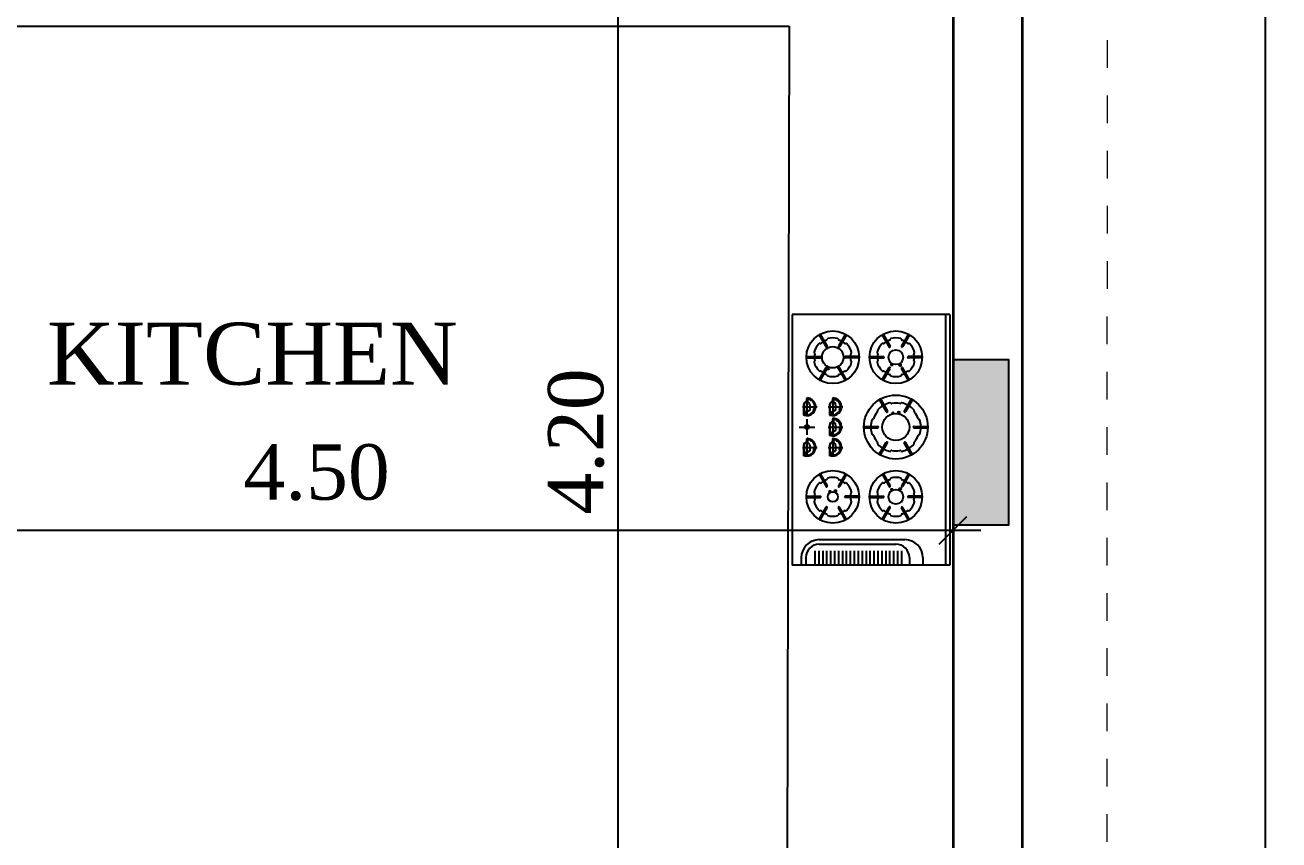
# Model space of a CAD drawing. Header units: metres. Extents: x 503482 to 1007323, y 2781056 to 5562345.
# Drawn here: x 503517.355 to 503521.89, y 2781142.833 to 2781145.781 of the extents above; entities that cross this region are included whole.
import ezdxf

# ---------------------------------------------------------------- set-up
doc = ezdxf.new("R2010")
doc.units = ezdxf.units.M
doc.header["$LTSCALE"] = 10
doc.header["$MEASUREMENT"] = 0
doc.header["$PDMODE"] = 3
doc.linetypes.add('HIDDEN', pattern=[0.375, 0.25, -0.125])
doc.layers.get('0').update_dxf_attribs({"linetype": 'CONTINUOUS'})
doc.layers.get('DEFPOINTS').update_dxf_attribs({"linetype": 'CONTINUOUS'})
for name, color, linetype, lineweight in [('01 wall', 4, 'CONTINUOUS', 35), ('01_WALLS', 7, 'CONTINUOUS', 25), ('S-TIE BEAM', 3, 'CONTINUOUS', 25), ('TEXT', 254, 'CONTINUOUS', 13)]:
    doc.layers.add(name, color=color, linetype=linetype, lineweight=lineweight)
doc.layers.add('FUR', color=31, linetype='CONTINUOUS')
doc.layers.add('S-COL HATCH', color=161, linetype='CONTINUOUS')
doc.styles.add('AREAL', font='times.ttf')
doc.dimstyles.new('bdc-1-100-A', dxfattribs={"dimtxt": 0.2, "dimasz": 0.1, "dimexe": 0, "dimexo": 0, "dimgap": 0.05, "dimtad": 1, "dimzin": 7, "dimdsep": 46, "dimtxsty": 'AREAL', "dimblk": 'OBLIQUE', "dimcen": 0.001, "dimdle": 0.1, "dimse1": 1, "dimse2": 1, "dimclrd": 15, "dimclre": 8, "dimclrt": 3, "dimadec": 0, "dimazin": 0, "dimtfac": 1, "dimtix": 1, "dimtmove": 2, "dimatfit": 3, "dimldrblk": 'OBLIQUE', "dimfxl": 0.1, "dimtolj": 1, "dimtzin": 0, "dimlwe": 5, "dimarcsym": 0})

# ---------------------------------------------------------------- blocks, each defined once
blk = doc.blocks.new('A$Ca7303c29')
at = {"layer": '01_WALLS', "ltscale": 0.04}
h = blk.add_hatch(color=161, dxfattribs=at)
h.dxf.hatch_style = 1
h.paths.add_polyline_path([(13.9, -1.7051), (14.1, -1.7051), (14.1, -2.3051), (13.9, -2.3051)])
at = {"layer": 'S-COL HATCH', "color": 6, "ltscale": 0.04}
blk.add_lwpolyline([(13.9, -1.7051), (14.1, -1.7051), (14.1, -2.3051), (13.9, -2.3051)], close=True, dxfattribs=at)
blk = doc.blocks.new('_Oblique')
at = {"color": 0, "linetype": 'ByBlock', "lineweight": -2}
blk.add_line((-0.5, -0.5), (0.5, 0.5), dxfattribs=at)
blk = doc.blocks.new('*D699')
at = {"layer": '01_WALLS', "color": 15, "linetype": 'Continuous', "lineweight": -2, "ltscale": 0.04, "transparency": 16777216}
blk.add_line((503516.1112, 2781143.9538), (503520.8112, 2781143.9538), dxfattribs=at)
at = {"layer": 'DEFPOINTS', "color": 0, "ltscale": 0.04, "transparency": 16777216}
for p in [(503520.7112, 2781143.9538), (503516.2112, 2781141.9296), (503520.7112, 2781141.8146)]:
    blk.add_point(p, dxfattribs=at)
at = {"layer": '01_WALLS', "color": 15, "lineweight": -2, "ltscale": 0.04, "transparency": 16777216, "xscale": 0.1, "yscale": 0.1, "zscale": 0.1, "rotation": 180}
blk.add_blockref('_Oblique', (503516.2112, 2781143.9538), dxfattribs=at)
at = {"layer": '01_WALLS', "color": 15, "lineweight": -2, "ltscale": 0.04, "transparency": 16777216, "xscale": 0.1, "yscale": 0.1, "zscale": 0.1}
blk.add_blockref('_Oblique', (503520.7112, 2781143.9538), dxfattribs=at)
at = {"layer": '01_WALLS', "color": 3, "lineweight": 5, "ltscale": 0.04, "transparency": 16777216, "insert": (503518.4097, 2781144.1622), "char_height": 0.2, "attachment_point": 5, "style": 'AREAL'}
blk.add_mtext('\\A1;4.50', dxfattribs=at)
blk = doc.blocks.new('*D706')
at = {"layer": '01_WALLS', "color": 15, "linetype": 'Continuous', "lineweight": -2, "ltscale": 0.04, "transparency": 16777216}
blk.add_line((503506.5612, 2781147.1967), (503521.0612, 2781147.1967), dxfattribs=at)
at = {"layer": 'DEFPOINTS', "color": 0, "ltscale": 0.04, "transparency": 16777216}
for p in [(503520.9612, 2781147.1967), (503520.9612, 2781143.9015), (503506.6612, 2781143.0265)]:
    blk.add_point(p, dxfattribs=at)
at = {"layer": '01_WALLS', "color": 15, "lineweight": -2, "ltscale": 0.04, "transparency": 16777216, "xscale": 0.1, "yscale": 0.1, "zscale": 0.1, "rotation": 180}
blk.add_blockref('_Oblique', (503506.6612, 2781147.1967), dxfattribs=at)
at = {"layer": '01_WALLS', "color": 15, "lineweight": -2, "ltscale": 0.04, "transparency": 16777216, "xscale": 0.1, "yscale": 0.1, "zscale": 0.1}
blk.add_blockref('_Oblique', (503520.9612, 2781147.1967), dxfattribs=at)
at = {"layer": '01_WALLS', "color": 3, "lineweight": 5, "ltscale": 0.04, "transparency": 16777216, "insert": (503513.8112, 2781147.3488), "char_height": 0.2, "attachment_point": 5, "style": 'AREAL'}
blk.add_mtext('\\A1;14.30', dxfattribs=at)
blk = doc.blocks.new('*D707')
at = {"layer": '01_WALLS', "color": 15, "linetype": 'Continuous', "lineweight": -2, "ltscale": 0.04, "transparency": 16777216}
blk.add_line((503521.8396, 2781146.7265), (503521.8396, 2781126.1265), dxfattribs=at)
at = {"layer": 'DEFPOINTS', "color": 0, "ltscale": 0.04, "transparency": 16777216}
for p in [(503520.9612, 2781146.6265), (503520.9612, 2781126.2265), (503521.8396, 2781126.2265)]:
    blk.add_point(p, dxfattribs=at)
at = {"layer": '01_WALLS', "color": 15, "lineweight": -2, "ltscale": 0.04, "transparency": 16777216, "xscale": 0.1, "yscale": 0.1, "zscale": 0.1}
for p, rotation in [((503521.8396, 2781146.6265), 90), ((503521.8396, 2781126.2265), 270)]:
    blk.add_blockref('_Oblique', p, dxfattribs=dict(at, rotation=rotation))
at = {"layer": '01_WALLS', "color": 3, "lineweight": 5, "ltscale": 0.04, "transparency": 16777216, "insert": (503521.6876, 2781136.4265), "char_height": 0.2, "attachment_point": 5, "rotation": 90, "style": 'AREAL'}
blk.add_mtext('\\A1;20.40', dxfattribs=at)
blk = doc.blocks.new('*D723')
at = {"layer": '01_WALLS', "color": 15, "linetype": 'Continuous', "lineweight": -2, "ltscale": 0.04, "transparency": 16777216}
blk.add_line((503519.5006, 2781142.0731), (503519.5006, 2781146.4765), dxfattribs=at)
at = {"layer": 'DEFPOINTS', "color": 0, "ltscale": 0.04, "transparency": 16777216}
for p in [(503518.7686, 2781146.3765), (503519.5006, 2781146.3765), (503519.1112, 2781142.1731)]:
    blk.add_point(p, dxfattribs=at)
at = {"layer": '01_WALLS', "color": 15, "lineweight": -2, "ltscale": 0.04, "transparency": 16777216, "xscale": 0.1, "yscale": 0.1, "zscale": 0.1}
for p, rotation in [((503519.5006, 2781146.3765), 90), ((503519.5006, 2781142.1731), 270)]:
    blk.add_blockref('_Oblique', p, dxfattribs=dict(at, rotation=rotation))
at = {"layer": '01_WALLS', "color": 3, "lineweight": 5, "ltscale": 0.04, "transparency": 16777216, "insert": (503519.3486, 2781144.2748), "char_height": 0.2, "attachment_point": 5, "rotation": 90, "style": 'AREAL'}
blk.add_mtext('\\A1;4.20', dxfattribs=at)
blk = doc.blocks.new('*X20')
at = {"color": 0}
for p, q in [((47.8, -33.6), (49.3, -32.1)), ((49.6, -34.9), (47.9, -33.2)), ((49.5, -35.3), (47.9, -33.7)), ((48, -34), (49.5, -32.5)), ((48.1, -34.5), (49.8, -32.8)), ((49.8, -34.5), (48.1, -32.9)), ((48.2, -32.6), (49.1, -31.8)), ((48.9, -35.3), (48.2, -34.6)), ((49.9, -34.1), (48.3, -32.5)), ((48.3, -34.9), (50, -33.2)), ((48.4, -35.3), (50, -33.7)), ((50, -33.6), (48.5, -32.1)), ((49.7, -32.7), (48.7, -31.8)), ((48.9, -35.3), (49.7, -34.6))]:
    blk.add_line(p, q, dxfattribs=at)
blk = doc.blocks.new('*X21')
at = {"color": 0}
for p, q in [((57.2, -35.1), (55.5, -33.4)), ((55.6, -33.2), (56.9, -31.9)), ((55.6, -33.8), (57.1, -32.3)), ((55.7, -34.2), (57.3, -32.6)), ((57.4, -34.7), (55.7, -33.1)), ((56.8, -35.3), (55.7, -34.2)), ((57.5, -34.3), (55.9, -32.7)), ((55.9, -34.6), (57.5, -33)), ((56, -35.1), (57.7, -33.4)), ((56.3, -35.3), (56, -35.1)), ((57.6, -33.9), (56.1, -32.3)), ((57.8, -33.5), (56.3, -32)), ((56.3, -35.3), (57.6, -34.1)), ((56.4, -31.9), (56.7, -31.6)), ((57, -32.1), (56.5, -31.6)), ((56.9, -35.3), (57.3, -34.9))]:
    blk.add_line(p, q, dxfattribs=at)
blk = doc.blocks.new('*X22')
at = {"color": 0}
for p, q in [((30.5, -8), (32, -6.5)), ((32.1, -9.5), (30.5, -7.9)), ((30.6, -8.5), (32.5, -6.6)), ((32.6, -9.4), (30.6, -7.4)), ((31.5, -9.4), (30.6, -8.5)), ((30.8, -8.8), (32.8, -6.8)), ((30.8, -7.1), (31.1, -6.8)), ((32.9, -9.2), (30.8, -7.1)), ((31, -9.1), (33.1, -7)), ((33.2, -8.9), (31.1, -6.8)), ((31.4, -9.4), (33.4, -7.4)), ((33.4, -8.5), (31.5, -6.6)), ((31.8, -9.5), (33.5, -7.8)), ((33.5, -8), (32, -6.5)), ((32.4, -9.4), (33.4, -8.4)), ((33.3, -7.3), (32.7, -6.7))]:
    blk.add_line(p, q, dxfattribs=at)
blk = doc.blocks.new('STOVE')
at = {"layer": 'FUR'}
for p, q in [((503536.2468, 2781279.9785), (503536.2468, 2781279.0719)), ((503536.8168, 2781279.9785), (503536.2468, 2781279.9785)), ((503536.8006, 2781279.9785), (503536.8006, 2781279.0719)), ((503536.8168, 2781279.9785), (503536.8168, 2781279.0719)), ((503536.3449, 2781279.9029), (503536.3689, 2781279.8613)), ((503536.3491, 2781279.9054), (503536.3731, 2781279.8638)), ((503536.4377, 2781279.9054), (503536.4137, 2781279.8638)), ((503536.4419, 2781279.9029), (503536.4179, 2781279.8613)), ((503536.5729, 2781279.9029), (503536.5969, 2781279.8613)), ((503536.5771, 2781279.9054), (503536.6011, 2781279.8638)), ((503536.6657, 2781279.9054), (503536.6417, 2781279.8638)), ((503536.6699, 2781279.9029), (503536.6459, 2781279.8613)), ((503536.3006, 2781279.8262), (503536.3486, 2781279.8262)), ((503536.3006, 2781279.8213), (503536.3486, 2781279.8213)), ((503536.4862, 2781279.8262), (503536.4382, 2781279.8262)), ((503536.4862, 2781279.8213), (503536.4382, 2781279.8213)), ((503536.5286, 2781279.8262), (503536.5766, 2781279.8262)), ((503536.5286, 2781279.8213), (503536.5766, 2781279.8213)), ((503536.7142, 2781279.8262), (503536.6662, 2781279.8262)), ((503536.7142, 2781279.8213), (503536.6662, 2781279.8213)), ((503536.3449, 2781279.7446), (503536.3689, 2781279.7862)), ((503536.3491, 2781279.7421), (503536.3731, 2781279.7837)), ((503536.3709, 2781279.7824), (503536.3806, 2781279.7824)), ((503536.3757, 2781279.7872), (503536.3757, 2781279.7775)), ((503536.4091, 2781279.7862), (503536.4189, 2781279.7862)), ((503536.4377, 2781279.7421), (503536.4137, 2781279.7837)), ((503536.414, 2781279.7911), (503536.414, 2781279.7813)), ((503536.4419, 2781279.7446), (503536.4179, 2781279.7862)), ((503536.5729, 2781279.7446), (503536.5969, 2781279.7862)), ((503536.5771, 2781279.7421), (503536.6011, 2781279.7837)), ((503536.6016, 2781279.7968), (503536.6114, 2781279.7968)), ((503536.6065, 2781279.792), (503536.6065, 2781279.8017)), ((503536.6322, 2781279.7952), (503536.642, 2781279.7952)), ((503536.6371, 2781279.7903), (503536.6371, 2781279.8001)), ((503536.6657, 2781279.7421), (503536.6417, 2781279.7837)), ((503536.6699, 2781279.7446), (503536.6459, 2781279.7862)), ((503536.2998, 2781279.6641), (503536.2998, 2781279.6749)), ((503536.3934, 2781279.6641), (503536.3934, 2781279.6749)), ((503536.2835, 2781279.6446), (503536.3364, 2781279.6446)), ((503536.2876, 2781279.6514), (503536.2876, 2781279.6157)), ((503536.2896, 2781279.6515), (503536.2896, 2781279.6202)), ((503536.31, 2781279.6324), (503536.2896, 2781279.6202)), ((503536.2933, 2781279.6286), (503536.2896, 2781279.6309)), ((503536.2933, 2781279.6286), (503536.2933, 2781279.6224)), ((503536.2998, 2781279.6633), (503536.2998, 2781279.612)), ((503536.3035, 2781279.662), (503536.3035, 2781279.6719)), ((503536.31, 2781279.6515), (503536.31, 2781279.6324)), ((503536.3139, 2781279.6696), (503536.3123, 2781279.6691)), ((503536.3123, 2781279.6691), (503536.3123, 2781279.6683)), ((503536.3123, 2781279.6683), (503536.3139, 2781279.6678)), ((503536.3155, 2781279.6687), (503536.3139, 2781279.6696)), ((503536.3139, 2781279.6678), (503536.317, 2781279.6696)), ((503536.3258, 2781279.6383), (503536.3234, 2781279.6375)), ((503536.3234, 2781279.6375), (503536.3234, 2781279.6354)), ((503536.3234, 2781279.6354), (503536.3258, 2781279.6346)), ((503536.3257, 2781279.6374), (503536.3242, 2781279.6369)), ((503536.3242, 2781279.6369), (503536.3242, 2781279.636)), ((503536.3242, 2781279.636), (503536.3257, 2781279.6355)), ((503536.3257, 2781279.6355), (503536.3289, 2781279.6374)), ((503536.3274, 2781279.6365), (503536.3257, 2781279.6374)), ((503536.3282, 2781279.6369), (503536.3258, 2781279.6383)), ((503536.3258, 2781279.6346), (503536.3297, 2781279.6369)), ((503536.3771, 2781279.6446), (503536.4301, 2781279.6446)), ((503536.3812, 2781279.6514), (503536.3812, 2781279.6157)), ((503536.3832, 2781279.6515), (503536.3832, 2781279.6202)), ((503536.4036, 2781279.6324), (503536.3832, 2781279.6202)), ((503536.3869, 2781279.6286), (503536.3832, 2781279.6309)), ((503536.3869, 2781279.6286), (503536.3869, 2781279.6224)), ((503536.3934, 2781279.6633), (503536.3934, 2781279.612)), ((503536.3972, 2781279.662), (503536.3972, 2781279.6719)), ((503536.4036, 2781279.6515), (503536.4036, 2781279.6324)), ((503536.4075, 2781279.6696), (503536.406, 2781279.6691)), ((503536.406, 2781279.6691), (503536.406, 2781279.6683)), ((503536.406, 2781279.6683), (503536.4075, 2781279.6678)), ((503536.4091, 2781279.6687), (503536.4075, 2781279.6696)), ((503536.4075, 2781279.6678), (503536.4107, 2781279.6696)), ((503536.4195, 2781279.6383), (503536.417, 2781279.6375)), ((503536.417, 2781279.6375), (503536.417, 2781279.6354)), ((503536.417, 2781279.6354), (503536.4195, 2781279.6346)), ((503536.4194, 2781279.6374), (503536.4178, 2781279.6369)), ((503536.4178, 2781279.6369), (503536.4178, 2781279.636)), ((503536.4178, 2781279.636), (503536.4194, 2781279.6355)), ((503536.4194, 2781279.6355), (503536.4226, 2781279.6374)), ((503536.421, 2781279.6365), (503536.4194, 2781279.6374)), ((503536.4218, 2781279.6369), (503536.4195, 2781279.6383)), ((503536.4195, 2781279.6346), (503536.4234, 2781279.6369)), ((503536.5627, 2781279.6681), (503536.5867, 2781279.6265)), ((503536.5669, 2781279.6706), (503536.591, 2781279.629)), ((503536.6759, 2781279.6706), (503536.6519, 2781279.629)), ((503536.6801, 2781279.6681), (503536.6561, 2781279.6265)), ((503536.2913, 2781279.6212), (503536.2913, 2781279.6186)), ((503536.2998, 2781279.5998), (503536.2998, 2781279.5428)), ((503536.3849, 2781279.6212), (503536.3849, 2781279.6186)), ((503536.3934, 2781279.5909), (503536.3934, 2781279.6016)), ((503536.3934, 2781279.59), (503536.3934, 2781279.5387)), ((503536.3972, 2781279.5887), (503536.3972, 2781279.5986)), ((503536.4075, 2781279.5964), (503536.406, 2781279.5959)), ((503536.406, 2781279.5959), (503536.406, 2781279.595)), ((503536.406, 2781279.595), (503536.4075, 2781279.5945)), ((503536.4091, 2781279.5954), (503536.4075, 2781279.5964)), ((503536.4075, 2781279.5945), (503536.4107, 2781279.5963)), ((503536.6088, 2781279.6225), (503536.6137, 2781279.6225)), ((503536.6112, 2781279.6201), (503536.6112, 2781279.625)), ((503536.6294, 2781279.6238), (503536.6343, 2781279.6238)), ((503536.6318, 2781279.6213), (503536.6318, 2781279.6262)), ((503536.2713, 2781279.5713), (503536.3283, 2781279.5713)), ((503536.3771, 2781279.5713), (503536.4301, 2781279.5713)), ((503536.3812, 2781279.5782), (503536.3812, 2781279.5424)), ((503536.3832, 2781279.5782), (503536.3832, 2781279.5469)), ((503536.4036, 2781279.5591), (503536.3832, 2781279.5469)), ((503536.3869, 2781279.5553), (503536.3832, 2781279.5576)), ((503536.3849, 2781279.5479), (503536.3849, 2781279.5453)), ((503536.3869, 2781279.5553), (503536.3869, 2781279.5491)), ((503536.4036, 2781279.5782), (503536.4036, 2781279.5591)), ((503536.4195, 2781279.565), (503536.417, 2781279.5642)), ((503536.417, 2781279.5642), (503536.417, 2781279.5622)), ((503536.417, 2781279.5622), (503536.4195, 2781279.5613)), ((503536.4194, 2781279.5641), (503536.4178, 2781279.5636)), ((503536.4178, 2781279.5636), (503536.4178, 2781279.5627)), ((503536.4178, 2781279.5627), (503536.4194, 2781279.5622)), ((503536.4194, 2781279.5622), (503536.4226, 2781279.5641)), ((503536.421, 2781279.5632), (503536.4194, 2781279.5641)), ((503536.4218, 2781279.5636), (503536.4195, 2781279.565)), ((503536.4195, 2781279.5613), (503536.4234, 2781279.5636)), ((503536.5082, 2781279.5738), (503536.5563, 2781279.5738)), ((503536.5082, 2781279.5689), (503536.5563, 2781279.5689)), ((503536.6866, 2781279.5738), (503536.7346, 2781279.5738)), ((503536.6866, 2781279.5689), (503536.7346, 2781279.5689)), ((503536.2835, 2781279.498), (503536.3364, 2781279.498)), ((503536.2876, 2781279.5049), (503536.2876, 2781279.4691)), ((503536.2896, 2781279.505), (503536.2896, 2781279.4736)), ((503536.2998, 2781279.5176), (503536.2998, 2781279.5283)), ((503536.2998, 2781279.5168), (503536.2998, 2781279.4655)), ((503536.3035, 2781279.5155), (503536.3035, 2781279.5253)), ((503536.31, 2781279.505), (503536.31, 2781279.4858)), ((503536.3139, 2781279.5231), (503536.3123, 2781279.5226)), ((503536.3123, 2781279.5226), (503536.3123, 2781279.5217)), ((503536.3123, 2781279.5217), (503536.3139, 2781279.5212)), ((503536.3155, 2781279.5221), (503536.3139, 2781279.5231)), ((503536.3139, 2781279.5212), (503536.317, 2781279.523)), ((503536.3771, 2781279.498), (503536.4301, 2781279.498)), ((503536.3812, 2781279.5049), (503536.3812, 2781279.4691)), ((503536.3832, 2781279.505), (503536.3832, 2781279.4736)), ((503536.3934, 2781279.5176), (503536.3934, 2781279.5283)), ((503536.3934, 2781279.5168), (503536.3934, 2781279.4655)), ((503536.3972, 2781279.5155), (503536.3972, 2781279.5253)), ((503536.4036, 2781279.505), (503536.4036, 2781279.4858)), ((503536.4075, 2781279.5231), (503536.406, 2781279.5226)), ((503536.406, 2781279.5226), (503536.406, 2781279.5217)), ((503536.406, 2781279.5217), (503536.4075, 2781279.5212)), ((503536.4091, 2781279.5221), (503536.4075, 2781279.5231)), ((503536.4075, 2781279.5212), (503536.4107, 2781279.523)), ((503536.5627, 2781279.4745), (503536.5867, 2781279.5161)), ((503536.5669, 2781279.4721), (503536.591, 2781279.5137)), ((503536.6759, 2781279.4721), (503536.6519, 2781279.5137)), ((503536.6801, 2781279.4745), (503536.6561, 2781279.5161)), ((503536.31, 2781279.4858), (503536.2896, 2781279.4736)), ((503536.2933, 2781279.4821), (503536.2896, 2781279.4843)), ((503536.2913, 2781279.4746), (503536.2913, 2781279.472)), ((503536.2933, 2781279.4821), (503536.2933, 2781279.4758)), ((503536.3258, 2781279.4917), (503536.3234, 2781279.4909)), ((503536.3234, 2781279.4909), (503536.3234, 2781279.4889)), ((503536.3234, 2781279.4889), (503536.3258, 2781279.4881)), ((503536.3257, 2781279.4908), (503536.3242, 2781279.4903)), ((503536.3242, 2781279.4903), (503536.3242, 2781279.4895)), ((503536.3242, 2781279.4895), (503536.3257, 2781279.4889)), ((503536.3257, 2781279.4889), (503536.3289, 2781279.4908)), ((503536.3274, 2781279.4899), (503536.3257, 2781279.4908)), ((503536.3282, 2781279.4904), (503536.3258, 2781279.4917)), ((503536.3258, 2781279.4881), (503536.3297, 2781279.4903)), ((503536.4036, 2781279.4858), (503536.3832, 2781279.4736)), ((503536.3869, 2781279.4821), (503536.3832, 2781279.4843)), ((503536.3849, 2781279.4746), (503536.3849, 2781279.472)), ((503536.3869, 2781279.4821), (503536.3869, 2781279.4758)), ((503536.4195, 2781279.4917), (503536.417, 2781279.4909)), ((503536.417, 2781279.4909), (503536.417, 2781279.4889)), ((503536.417, 2781279.4889), (503536.4195, 2781279.4881)), ((503536.4194, 2781279.4908), (503536.4178, 2781279.4903)), ((503536.4178, 2781279.4903), (503536.4178, 2781279.4895)), ((503536.4178, 2781279.4895), (503536.4194, 2781279.4889)), ((503536.4194, 2781279.4889), (503536.4226, 2781279.4908)), ((503536.421, 2781279.4899), (503536.4194, 2781279.4908)), ((503536.4218, 2781279.4904), (503536.4195, 2781279.4917)), ((503536.4195, 2781279.4881), (503536.4234, 2781279.4903)), ((503536.3449, 2781279.3981), (503536.3689, 2781279.3565)), ((503536.3491, 2781279.4005), (503536.3731, 2781279.3589)), ((503536.4377, 2781279.4005), (503536.4137, 2781279.3589)), ((503536.4419, 2781279.3981), (503536.4179, 2781279.3565)), ((503536.5729, 2781279.3981), (503536.5969, 2781279.3565)), ((503536.5771, 2781279.4005), (503536.6011, 2781279.3589)), ((503536.6657, 2781279.4005), (503536.6417, 2781279.3589)), ((503536.6699, 2781279.3981), (503536.6459, 2781279.3565)), ((503536.3006, 2781279.3213), (503536.3486, 2781279.3213)), ((503536.3006, 2781279.3164), (503536.3486, 2781279.3164)), ((503536.3779, 2781279.3385), (503536.3877, 2781279.3385)), ((503536.3828, 2781279.3434), (503536.3828, 2781279.3336)), ((503536.3978, 2781279.3404), (503536.4076, 2781279.3404)), ((503536.4027, 2781279.3453), (503536.4027, 2781279.3355)), ((503536.4862, 2781279.3213), (503536.4382, 2781279.3213)), ((503536.4862, 2781279.3164), (503536.4382, 2781279.3164)), ((503536.5286, 2781279.3213), (503536.5766, 2781279.3213)), ((503536.5286, 2781279.3164), (503536.5766, 2781279.3164)), ((503536.6016, 2781279.3458), (503536.6114, 2781279.3458)), ((503536.6065, 2781279.3507), (503536.6065, 2781279.3409)), ((503536.6322, 2781279.3474), (503536.642, 2781279.3474)), ((503536.6371, 2781279.3523), (503536.6371, 2781279.3426)), ((503536.7142, 2781279.3213), (503536.6662, 2781279.3213)), ((503536.7142, 2781279.3164), (503536.6662, 2781279.3164)), ((503536.3449, 2781279.2397), (503536.3689, 2781279.2813)), ((503536.3491, 2781279.2373), (503536.3731, 2781279.2789)), ((503536.4377, 2781279.2373), (503536.4137, 2781279.2789)), ((503536.4419, 2781279.2397), (503536.4179, 2781279.2813)), ((503536.5729, 2781279.2397), (503536.5969, 2781279.2813)), ((503536.5771, 2781279.2373), (503536.6011, 2781279.2789)), ((503536.6657, 2781279.2373), (503536.6417, 2781279.2789)), ((503536.6699, 2781279.2397), (503536.6459, 2781279.2813)), ((503536.3446, 2781279.1642), (503536.654, 2781279.1642)), ((503536.3446, 2781279.1479), (503536.6214, 2781279.1479)), ((503536.2794, 2781279.099), (503536.2794, 2781279.0719)), ((503536.2957, 2781279.099), (503536.2957, 2781279.0719)), ((503536.3283, 2781279.1235), (503536.3283, 2781279.0719)), ((503536.3425, 2781279.1235), (503536.3425, 2781279.0719)), ((503536.3568, 2781279.1235), (503536.3568, 2781279.0719)), ((503536.371, 2781279.1235), (503536.371, 2781279.0719)), ((503536.3853, 2781279.1235), (503536.3853, 2781279.0719)), ((503536.3995, 2781279.1235), (503536.3995, 2781279.0719)), ((503536.4138, 2781279.1235), (503536.4138, 2781279.0719)), ((503536.428, 2781279.1235), (503536.428, 2781279.0719)), ((503536.4423, 2781279.1235), (503536.4423, 2781279.0719)), ((503536.4565, 2781279.1235), (503536.4565, 2781279.0719)), ((503536.4708, 2781279.1235), (503536.4708, 2781279.0719)), ((503536.485, 2781279.1235), (503536.485, 2781279.0719)), ((503536.4993, 2781279.1235), (503536.4993, 2781279.0719)), ((503536.5135, 2781279.1235), (503536.5135, 2781279.0719)), ((503536.5278, 2781279.1235), (503536.5278, 2781279.0719)), ((503536.542, 2781279.1235), (503536.542, 2781279.0719)), ((503536.5563, 2781279.1235), (503536.5563, 2781279.0719)), ((503536.5705, 2781279.1235), (503536.5705, 2781279.0719)), ((503536.5848, 2781279.1235), (503536.5848, 2781279.0719)), ((503536.599, 2781279.1235), (503536.599, 2781279.0719)), ((503536.6133, 2781279.1235), (503536.6133, 2781279.0719)), ((503536.6275, 2781279.1235), (503536.6275, 2781279.0719)), ((503536.6418, 2781279.1235), (503536.6418, 2781279.0719)), ((503536.6703, 2781279.099), (503536.6703, 2781279.0719)), ((503536.7191, 2781279.099), (503536.7191, 2781279.0719)), ((503536.8168, 2781279.0719), (503536.2468, 2781279.0719))]:
    blk.add_line(p, q, dxfattribs=at)
for centre, radius in [((503536.3934, 2781279.8237), 0.0953), ((503536.6214, 2781279.8237), 0.0953), ((503536.3934, 2781279.8237), 0.0387), ((503536.6214, 2781279.8237), 0.0265), ((503536.3757, 2781279.7824), 0.00326), ((503536.414, 2781279.7862), 0.00244), ((503536.6065, 2781279.7968), 0.00244), ((503536.6371, 2781279.7952), 0.00326), ((503536.6214, 2781279.5713), 0.1156), ((503536.2933, 2781279.6185), 0.00122), ((503536.3869, 2781279.6185), 0.00122), ((503536.6214, 2781279.5713), 0.0489), ((503536.6112, 2781279.6225), 0.00265), ((503536.6318, 2781279.6238), 0.00346), ((503536.2998, 2781279.5713), 0.00733), ((503536.3869, 2781279.5453), 0.00122), ((503536.2933, 2781279.472), 0.00122), ((503536.3869, 2781279.472), 0.00122), ((503536.3934, 2781279.3189), 0.0953), ((503536.6214, 2781279.3189), 0.0953), ((503536.3934, 2781279.3189), 0.0183), ((503536.3828, 2781279.3385), 0.00244), ((503536.4027, 2781279.3404), 0.00326), ((503536.6214, 2781279.3189), 0.0265), ((503536.6065, 2781279.3458), 0.00244), ((503536.6371, 2781279.3474), 0.00326)]:
    blk.add_circle(centre, radius, dxfattribs=at)
for centre, radius, start, end in [((503536.347, 2781279.9041), 0.00244, 30, 210), ((503536.4398, 2781279.9041), 0.00244, 330, 150), ((503536.575, 2781279.9041), 0.00244, 30, 210), ((503536.6678, 2781279.9041), 0.00244, 330, 150), ((503536.3934, 2781279.8237), 0.07, 134.9303, 165.0528), ((503536.346, 2781279.8712), 0.00293, 64.3984, 134.9303), ((503536.3488, 2781279.8771), 0.00358, 244.3984, 309.8632), ((503536.3934, 2781279.8237), 0.066, 110.1368, 129.8632), ((503536.371, 2781279.8625), 0.00244, 210, 30), ((503536.3695, 2781279.889), 0.00358, 290.1368, 355.6016), ((503536.376, 2781279.8885), 0.00293, 105.0697, 175.6016), ((503536.3934, 2781279.8237), 0.07, 74.9472, 105.0697), ((503536.4108, 2781279.8885), 0.00293, 4.4154, 74.9472), ((503536.4158, 2781279.8625), 0.00244, 150, 330), ((503536.4173, 2781279.889), 0.00358, 184.4154, 249.8802), ((503536.3934, 2781279.8237), 0.066, 50.1368, 69.8802), ((503536.438, 2781279.8771), 0.00358, 230.1368, 295.6016), ((503536.4408, 2781279.8712), 0.00293, 45.0697, 115.6016), ((503536.3934, 2781279.8237), 0.07, 14.9472, 45.0697), ((503536.6214, 2781279.8237), 0.07, 134.9303, 165.0528), ((503536.574, 2781279.8712), 0.00293, 64.3984, 134.9303), ((503536.5768, 2781279.8771), 0.00358, 244.3984, 309.8632), ((503536.6214, 2781279.8237), 0.066, 110.1368, 129.8632), ((503536.599, 2781279.8625), 0.00244, 210, 30), ((503536.5975, 2781279.889), 0.00358, 290.1368, 355.6016), ((503536.604, 2781279.8885), 0.00293, 105.0697, 175.6016), ((503536.6214, 2781279.8237), 0.07, 74.9472, 105.0697), ((503536.6388, 2781279.8885), 0.00293, 4.4154, 74.9472), ((503536.6438, 2781279.8625), 0.00244, 150, 330), ((503536.6453, 2781279.889), 0.00358, 184.4154, 249.8802), ((503536.6214, 2781279.8237), 0.066, 50.1368, 69.8802), ((503536.666, 2781279.8771), 0.00358, 230.1368, 295.6016), ((503536.6688, 2781279.8712), 0.00293, 45.0697, 115.6016), ((503536.6214, 2781279.8237), 0.07, 14.9472, 45.0697), ((503536.3006, 2781279.8237), 0.00244, 90, 270), ((503536.3286, 2781279.8411), 0.00293, 165.0528, 235.5846), ((503536.3249, 2781279.8357), 0.00358, 350.1198, 55.5846), ((503536.3249, 2781279.8118), 0.00358, 304.4154, 9.8802), ((503536.3934, 2781279.8237), 0.066, 170.1198, 189.8802), ((503536.3486, 2781279.8237), 0.00244, 270, 90), ((503536.4382, 2781279.8237), 0.00244, 90, 270), ((503536.4619, 2781279.8357), 0.00358, 124.4154, 189.8802), ((503536.4619, 2781279.8118), 0.00358, 170.1198, 235.5846), ((503536.3934, 2781279.8237), 0.066, 350.1198, 9.8802), ((503536.4582, 2781279.8411), 0.00293, 304.4154, 14.9472), ((503536.4862, 2781279.8237), 0.00244, 270, 90), ((503536.5286, 2781279.8237), 0.00244, 90, 270), ((503536.5566, 2781279.8411), 0.00293, 165.0528, 235.5846), ((503536.5529, 2781279.8357), 0.00358, 350.1198, 55.5846), ((503536.5529, 2781279.8118), 0.00358, 304.4154, 9.8802), ((503536.6214, 2781279.8237), 0.066, 170.1198, 189.8802), ((503536.5766, 2781279.8237), 0.00244, 270, 90), ((503536.6662, 2781279.8237), 0.00244, 90, 270), ((503536.6899, 2781279.8357), 0.00358, 124.4154, 189.8802), ((503536.6899, 2781279.8118), 0.00358, 170.1198, 235.5846), ((503536.6214, 2781279.8237), 0.066, 350.1198, 9.8802), ((503536.6862, 2781279.8411), 0.00293, 304.4154, 14.9472), ((503536.7142, 2781279.8237), 0.00244, 270, 90), ((503536.3286, 2781279.8064), 0.00293, 124.4154, 194.9472), ((503536.3934, 2781279.8237), 0.07, 194.9472, 225.0697), ((503536.346, 2781279.7762), 0.00293, 225.0697, 295.6016), ((503536.3488, 2781279.7704), 0.00358, 50.1368, 115.6016), ((503536.3934, 2781279.8237), 0.066, 230.1368, 249.8632), ((503536.371, 2781279.785), 0.00244, 330, 150), ((503536.4158, 2781279.785), 0.00244, 30, 210), ((503536.3934, 2781279.8237), 0.066, 290.1198, 309.8632), ((503536.438, 2781279.7704), 0.00358, 64.3984, 129.8632), ((503536.4408, 2781279.7762), 0.00293, 244.3984, 314.9303), ((503536.3934, 2781279.8237), 0.07, 314.9303, 345.0528), ((503536.4582, 2781279.8064), 0.00293, 345.0528, 55.5846), ((503536.5566, 2781279.8064), 0.00293, 124.4154, 194.9472), ((503536.6214, 2781279.8237), 0.07, 194.9472, 225.0697), ((503536.574, 2781279.7762), 0.00293, 225.0697, 295.6016), ((503536.5768, 2781279.7704), 0.00358, 50.1368, 115.6016), ((503536.6214, 2781279.8237), 0.066, 230.1368, 249.8632), ((503536.599, 2781279.785), 0.00244, 330, 150), ((503536.6438, 2781279.785), 0.00244, 30, 210), ((503536.6214, 2781279.8237), 0.066, 290.1198, 309.8632), ((503536.666, 2781279.7704), 0.00358, 64.3984, 129.8632), ((503536.6688, 2781279.7762), 0.00293, 244.3984, 314.9303), ((503536.6214, 2781279.8237), 0.07, 314.9303, 345.0528), ((503536.6862, 2781279.8064), 0.00293, 345.0528, 55.5846), ((503536.347, 2781279.7434), 0.00244, 150, 330), ((503536.3695, 2781279.7585), 0.00358, 4.3984, 69.8632), ((503536.376, 2781279.759), 0.00293, 184.3984, 254.9303), ((503536.3934, 2781279.8237), 0.07, 254.9303, 285.0528), ((503536.4108, 2781279.759), 0.00293, 285.0528, 355.5846), ((503536.4173, 2781279.7584), 0.00358, 110.1198, 175.5846), ((503536.4398, 2781279.7434), 0.00244, 210, 30), ((503536.575, 2781279.7434), 0.00244, 150, 330), ((503536.5975, 2781279.7585), 0.00358, 4.3984, 69.8632), ((503536.604, 2781279.759), 0.00293, 184.3984, 254.9303), ((503536.6214, 2781279.8237), 0.07, 254.9303, 285.0528), ((503536.6388, 2781279.759), 0.00293, 285.0528, 355.5846), ((503536.6453, 2781279.7584), 0.00358, 110.1198, 175.5846), ((503536.6678, 2781279.7434), 0.00244, 210, 30), ((503536.2998, 2781279.6446), 0.0319, 248.5006, 86.9181), ((503536.3014, 2781279.6749), 0.00163, 86.9181, 180), ((503536.3934, 2781279.6446), 0.0319, 248.5006, 86.9181), ((503536.395, 2781279.6749), 0.00163, 86.9181, 180), ((503536.2994, 2781279.6514), 0.0119, 92.2042, 180), ((503536.2998, 2781279.6515), 0.0102, 0, 180), ((503536.2998, 2781279.6446), 0.0285, 255.2533, 80.5199), ((503536.299, 2781279.6641), 0.000814, 272.2042, 0), ((503536.3011, 2781279.662), 0.00244, 336.7598, 0), ((503536.3043, 2781279.6719), 0.000814, 80.5199, 180), ((503536.3931, 2781279.6514), 0.0119, 92.2042, 180), ((503536.3934, 2781279.6515), 0.0102, 0, 180), ((503536.3934, 2781279.6446), 0.0285, 255.2533, 80.5199), ((503536.3926, 2781279.6641), 0.000814, 272.2042, 0), ((503536.3947, 2781279.662), 0.00244, 336.7598, 0), ((503536.398, 2781279.6719), 0.000814, 80.5199, 180), ((503536.5522, 2781279.6287), 0.00358, 320.3456, 26.3832), ((503536.558, 2781279.6316), 0.00293, 136.4426, 206.3832), ((503536.6214, 2781279.5713), 0.0904, 121.5487, 136.4426), ((503536.6214, 2781279.5713), 0.0904, 103.5574, 118.4513), ((503536.5888, 2781279.6277), 0.00244, 210, 30), ((503536.6009, 2781279.6563), 0.00293, 33.6168, 103.5574), ((503536.6063, 2781279.6599), 0.00358, 213.6168, 279.6544), ((503536.6214, 2781279.5713), 0.0863, 80.3456, 99.6544), ((503536.6365, 2781279.6599), 0.00358, 260.3456, 326.3832), ((503536.6419, 2781279.6563), 0.00293, 76.4426, 146.3832), ((503536.6214, 2781279.5713), 0.0904, 61.5487, 76.4426), ((503536.654, 2781279.6277), 0.00244, 150, 330), ((503536.6214, 2781279.5713), 0.0904, 43.5574, 58.4513), ((503536.678, 2781279.6693), 0.00244, 330, 150), ((503536.6848, 2781279.6316), 0.00293, 333.6168, 43.5574), ((503536.6906, 2781279.6287), 0.00358, 153.6168, 219.6544), ((503536.2884, 2781279.6157), 0.000814, 180, 248.5006), ((503536.2929, 2781279.6186), 0.00163, 180, 255.2533), ((503536.382, 2781279.6157), 0.000814, 180, 248.5006), ((503536.3931, 2781279.5782), 0.0119, 92.2042, 180), ((503536.3934, 2781279.5713), 0.0319, 248.5006, 86.9181), ((503536.3934, 2781279.5782), 0.0102, 0, 180), ((503536.3866, 2781279.6186), 0.00163, 180, 255.2533), ((503536.3934, 2781279.5713), 0.0285, 255.2533, 80.5199), ((503536.3926, 2781279.5909), 0.000814, 272.2042, 0), ((503536.395, 2781279.6016), 0.00163, 86.9181, 180), ((503536.3947, 2781279.5887), 0.00244, 336.7598, 0), ((503536.398, 2781279.5986), 0.000814, 80.5199, 180), ((503536.6214, 2781279.5713), 0.0904, 163.5574, 178.4513), ((503536.5375, 2781279.5961), 0.00293, 93.6168, 163.5574), ((503536.5371, 2781279.6026), 0.00358, 273.6168, 339.6544), ((503536.6214, 2781279.5713), 0.0863, 140.3456, 159.6544), ((503536.6214, 2781279.5713), 0.0863, 20.3456, 39.6544), ((503536.7057, 2781279.6026), 0.00358, 200.3456, 266.3832), ((503536.7053, 2781279.5961), 0.00293, 16.4426, 86.3832), ((503536.6214, 2781279.5713), 0.0904, 1.5487, 16.4426), ((503536.382, 2781279.5424), 0.000814, 180, 248.5006), ((503536.3866, 2781279.5453), 0.00163, 180, 255.2533), ((503536.5082, 2781279.5713), 0.00244, 90, 270), ((503536.6214, 2781279.5713), 0.0904, 181.5487, 196.4426), ((503536.5375, 2781279.5466), 0.00293, 196.4426, 266.3832), ((503536.5371, 2781279.5401), 0.00358, 20.3456, 86.3832), ((503536.6214, 2781279.5713), 0.0863, 200.3456, 219.6544), ((503536.5563, 2781279.5713), 0.00244, 270, 90), ((503536.6866, 2781279.5713), 0.00244, 90, 270), ((503536.6214, 2781279.5713), 0.0863, 320.3456, 339.6544), ((503536.7057, 2781279.5401), 0.00358, 93.6168, 159.6544), ((503536.7053, 2781279.5466), 0.00293, 273.6168, 343.5574), ((503536.6214, 2781279.5713), 0.0904, 343.5574, 358.4513), ((503536.7346, 2781279.5713), 0.00244, 270, 90), ((503536.2994, 2781279.5049), 0.0119, 92.2042, 180), ((503536.2998, 2781279.498), 0.0319, 248.5006, 86.9181), ((503536.2998, 2781279.505), 0.0102, 0, 180), ((503536.2998, 2781279.498), 0.0285, 255.2533, 80.5199), ((503536.299, 2781279.5176), 0.000814, 272.2042, 0), ((503536.3014, 2781279.5283), 0.00163, 86.9181, 180), ((503536.3011, 2781279.5155), 0.00244, 336.7598, 0), ((503536.3043, 2781279.5253), 0.000814, 80.5199, 180), ((503536.3931, 2781279.5049), 0.0119, 92.2042, 180), ((503536.3934, 2781279.498), 0.0319, 248.5006, 86.9181), ((503536.3934, 2781279.505), 0.0102, 0, 180), ((503536.3934, 2781279.498), 0.0285, 255.2533, 80.5199), ((503536.3926, 2781279.5176), 0.000814, 272.2042, 0), ((503536.395, 2781279.5283), 0.00163, 86.9181, 180), ((503536.3947, 2781279.5155), 0.00244, 336.7598, 0), ((503536.398, 2781279.5253), 0.000814, 80.5199, 180), ((503536.5522, 2781279.5139), 0.00358, 333.6168, 39.6544), ((503536.558, 2781279.5111), 0.00293, 153.6168, 223.5574), ((503536.6214, 2781279.5713), 0.0904, 223.5574, 238.4513), ((503536.5888, 2781279.5149), 0.00244, 330, 150), ((503536.654, 2781279.5149), 0.00244, 30, 210), ((503536.6214, 2781279.5713), 0.0904, 301.5487, 316.4426), ((503536.6848, 2781279.5111), 0.00293, 316.4426, 26.3832), ((503536.6906, 2781279.5139), 0.00358, 140.3456, 206.3832), ((503536.2884, 2781279.4691), 0.000814, 180, 248.5006), ((503536.2929, 2781279.472), 0.00163, 180, 255.2533), ((503536.382, 2781279.4691), 0.000814, 180, 248.5006), ((503536.3866, 2781279.472), 0.00163, 180, 255.2533), ((503536.6214, 2781279.5713), 0.0904, 241.5487, 256.4426), ((503536.6009, 2781279.4863), 0.00293, 256.4426, 326.3832), ((503536.6063, 2781279.4827), 0.00358, 80.3456, 146.3832), ((503536.6214, 2781279.5713), 0.0863, 260.3456, 279.6544), ((503536.6365, 2781279.4827), 0.00358, 33.6168, 99.6544), ((503536.6419, 2781279.4863), 0.00293, 213.6168, 283.5574), ((503536.6214, 2781279.5713), 0.0904, 283.5574, 298.4513), ((503536.678, 2781279.4733), 0.00244, 210, 30), ((503536.347, 2781279.3993), 0.00244, 30, 210), ((503536.4398, 2781279.3993), 0.00244, 330, 150), ((503536.575, 2781279.3993), 0.00244, 30, 210), ((503536.6678, 2781279.3993), 0.00244, 330, 150), ((503536.3934, 2781279.3189), 0.07, 134.9303, 165.0528), ((503536.346, 2781279.3664), 0.00293, 64.3984, 134.9303), ((503536.3488, 2781279.3723), 0.00358, 244.3984, 309.8632), ((503536.3934, 2781279.3189), 0.066, 110.1368, 129.8632), ((503536.371, 2781279.3577), 0.00244, 210, 30), ((503536.3695, 2781279.3842), 0.00358, 290.1368, 355.6016), ((503536.376, 2781279.3837), 0.00293, 105.0697, 175.6016), ((503536.3934, 2781279.3189), 0.07, 74.9472, 105.0697), ((503536.4108, 2781279.3837), 0.00293, 4.4154, 74.9472), ((503536.4158, 2781279.3577), 0.00244, 150, 330), ((503536.4173, 2781279.3842), 0.00358, 184.4154, 249.8802), ((503536.3934, 2781279.3189), 0.066, 50.1368, 69.8802), ((503536.438, 2781279.3723), 0.00358, 230.1368, 295.6016), ((503536.4408, 2781279.3664), 0.00293, 45.0697, 115.6016), ((503536.3934, 2781279.3189), 0.07, 14.9472, 45.0697), ((503536.6214, 2781279.3189), 0.07, 134.9303, 165.0528), ((503536.574, 2781279.3664), 0.00293, 64.3984, 134.9303), ((503536.5768, 2781279.3723), 0.00358, 244.3984, 309.8632), ((503536.6214, 2781279.3189), 0.066, 110.1368, 129.8632), ((503536.599, 2781279.3577), 0.00244, 210, 30), ((503536.5975, 2781279.3842), 0.00358, 290.1368, 355.6016), ((503536.604, 2781279.3837), 0.00293, 105.0697, 175.6016), ((503536.6214, 2781279.3189), 0.07, 74.9472, 105.0697), ((503536.6388, 2781279.3837), 0.00293, 4.4154, 74.9472), ((503536.6438, 2781279.3577), 0.00244, 150, 330), ((503536.6453, 2781279.3842), 0.00358, 184.4154, 249.8802), ((503536.6214, 2781279.3189), 0.066, 50.1368, 69.8802), ((503536.666, 2781279.3723), 0.00358, 230.1368, 295.6016), ((503536.6688, 2781279.3664), 0.00293, 45.0697, 115.6016), ((503536.6214, 2781279.3189), 0.07, 14.9472, 45.0697), ((503536.3006, 2781279.3189), 0.00244, 90, 270), ((503536.3286, 2781279.3362), 0.00293, 165.0528, 235.5846), ((503536.3249, 2781279.3308), 0.00358, 350.1198, 55.5846), ((503536.3934, 2781279.3189), 0.066, 170.1198, 189.8802), ((503536.3486, 2781279.3189), 0.00244, 270, 90), ((503536.4382, 2781279.3189), 0.00244, 90, 270), ((503536.4619, 2781279.3308), 0.00358, 124.4154, 189.8802), ((503536.3934, 2781279.3189), 0.066, 350.1198, 9.8802), ((503536.4582, 2781279.3362), 0.00293, 304.4154, 14.9472), ((503536.4862, 2781279.3189), 0.00244, 270, 90), ((503536.5286, 2781279.3189), 0.00244, 90, 270), ((503536.5566, 2781279.3362), 0.00293, 165.0528, 235.5846), ((503536.5529, 2781279.3308), 0.00358, 350.1198, 55.5846), ((503536.6214, 2781279.3189), 0.066, 170.1198, 189.8802), ((503536.5766, 2781279.3189), 0.00244, 270, 90), ((503536.6662, 2781279.3189), 0.00244, 90, 270), ((503536.6899, 2781279.3308), 0.00358, 124.4154, 189.8802), ((503536.6214, 2781279.3189), 0.066, 350.1198, 9.8802), ((503536.6862, 2781279.3362), 0.00293, 304.4154, 14.9472), ((503536.7142, 2781279.3189), 0.00244, 270, 90), ((503536.3286, 2781279.3016), 0.00293, 124.4154, 194.9472), ((503536.3934, 2781279.3189), 0.07, 194.9472, 225.0697), ((503536.3249, 2781279.307), 0.00358, 304.4154, 9.8802), ((503536.346, 2781279.2714), 0.00293, 225.0697, 295.6016), ((503536.3488, 2781279.2655), 0.00358, 50.1368, 115.6016), ((503536.3934, 2781279.3189), 0.066, 230.1368, 249.8632), ((503536.371, 2781279.2801), 0.00244, 330, 150), ((503536.4158, 2781279.2801), 0.00244, 30, 210), ((503536.3934, 2781279.3189), 0.066, 290.1198, 309.8632), ((503536.438, 2781279.2655), 0.00358, 64.3984, 129.8632), ((503536.4408, 2781279.2714), 0.00293, 244.3984, 314.9303), ((503536.3934, 2781279.3189), 0.07, 314.9303, 345.0528), ((503536.4619, 2781279.307), 0.00358, 170.1198, 235.5846), ((503536.4582, 2781279.3016), 0.00293, 345.0528, 55.5846), ((503536.5566, 2781279.3016), 0.00293, 124.4154, 194.9472), ((503536.6214, 2781279.3189), 0.07, 194.9472, 225.0697), ((503536.5529, 2781279.307), 0.00358, 304.4154, 9.8802), ((503536.574, 2781279.2714), 0.00293, 225.0697, 295.6016), ((503536.5768, 2781279.2655), 0.00358, 50.1368, 115.6016), ((503536.6214, 2781279.3189), 0.066, 230.1368, 249.8632), ((503536.599, 2781279.2801), 0.00244, 330, 150), ((503536.6438, 2781279.2801), 0.00244, 30, 210), ((503536.6214, 2781279.3189), 0.066, 290.1198, 309.8632), ((503536.666, 2781279.2655), 0.00358, 64.3984, 129.8632), ((503536.6688, 2781279.2714), 0.00293, 244.3984, 314.9303), ((503536.6214, 2781279.3189), 0.07, 314.9303, 345.0528), ((503536.6899, 2781279.307), 0.00358, 170.1198, 235.5846), ((503536.6862, 2781279.3016), 0.00293, 345.0528, 55.5846), ((503536.347, 2781279.2385), 0.00244, 150, 330), ((503536.3695, 2781279.2536), 0.00358, 4.3984, 69.8632), ((503536.376, 2781279.2541), 0.00293, 184.3984, 254.9303), ((503536.3934, 2781279.3189), 0.07, 254.9303, 285.0528), ((503536.4108, 2781279.2541), 0.00293, 285.0528, 355.5846), ((503536.4173, 2781279.2536), 0.00358, 110.1198, 175.5846), ((503536.4398, 2781279.2385), 0.00244, 210, 30), ((503536.575, 2781279.2385), 0.00244, 150, 330), ((503536.5975, 2781279.2536), 0.00358, 4.3984, 69.8632), ((503536.604, 2781279.2541), 0.00293, 184.3984, 254.9303), ((503536.6214, 2781279.3189), 0.07, 254.9303, 285.0528), ((503536.6388, 2781279.2541), 0.00293, 285.0528, 355.5846), ((503536.6453, 2781279.2536), 0.00358, 110.1198, 175.5846), ((503536.6678, 2781279.2385), 0.00244, 210, 30), ((503536.3446, 2781279.099), 0.0651, 90, 180), ((503536.3446, 2781279.099), 0.0489, 90, 180), ((503536.6214, 2781279.099), 0.0489, 0, 90), ((503536.654, 2781279.099), 0.0651, 0, 90)]:
    blk.add_arc(centre, radius, start, end, dxfattribs=at)
at = {"layer": 'FUR', "xscale": 0.0008142857142911454, "yscale": 0.0008142857142911454, "zscale": 0.0008142857142911454, "rotation": 270}
for name, p in [('*X20', (503536.3411, 2781279.7086)), ('*X21', (503536.353, 2781279.6826)), ('*X20', (503536.4347, 2781279.7086)), ('*X21', (503536.4466, 2781279.6826)), ('*X22', (503536.2998, 2781279.6446)), ('*X22', (503536.3934, 2781279.6446)), ('*X20', (503536.4347, 2781279.6353)), ('*X22', (503536.3934, 2781279.5713)), ('*X21', (503536.4466, 2781279.6093)), ('*X20', (503536.3411, 2781279.562)), ('*X20', (503536.4347, 2781279.562)), ('*X22', (503536.2998, 2781279.498)), ('*X21', (503536.353, 2781279.536)), ('*X22', (503536.3934, 2781279.498)), ('*X21', (503536.4466, 2781279.536))]:
    blk.add_blockref(name, p, dxfattribs=at)

msp = doc.modelspace()

# ---------------------------------------------------------------- linework, layer by layer
at = {"layer": '01 wall'}
for p, q in [((503520.9612, 2781146.6265), (503520.9612, 2781141.2173)), ((503520.7112, 2781146.3765), (503520.7112, 2781142.1731))]:
    msp.add_line(p, q, dxfattribs=at)
at = {"layer": '01_WALLS', "color": 2, "linetype": 'HIDDEN', "lineweight": 0, "ltscale": 0.04}
msp.add_lwpolyline([(503506.36, 2781128.8265), (503506.36, 2781143.7265), (503512.76, 2781143.7265), (503512.76, 2781141.2081), (503515.6587, 2781141.2081), (503515.6661, 2781146.9265), (503521.2686, 2781146.9265), (503521.2612, 2781124.5265), (503514.26, 2781124.5265), (503514.26, 2781126.9264), (503506.36, 2781126.9264)], close=True, dxfattribs=at)
at = {"layer": 'FUR'}
for p, q in [((503516.8186, 2781145.7765), (503520.1186, 2781145.7765)), ((503520.1186, 2781145.7765), (503520.1112, 2781142.7731))]:
    msp.add_line(p, q, dxfattribs=at)

# ---------------------------------------------------------------- block references
at = {"layer": '01_WALLS', "color": 2}
msp.add_blockref('STOVE', (-16.1171, -135.2445), dxfattribs=at)
at = {"layer": 'S-TIE BEAM', "ltscale": 0.04}
msp.add_blockref('A$Ca7303c29', (503506.8112, 2781146.2765), dxfattribs=at)

# ---------------------------------------------------------------- texts
at = {"layer": 'TEXT', "color": 1, "lineweight": 25, "style": 'AREAL'}
msp.add_text('KITCHEN', height=0.224, dxfattribs=at).set_placement((503517.4351, 2781144.4804))

# ---------------------------------------------------------------- dimensions: what is measured, and where the dimension line sits
at = {"layer": '01_WALLS', "lineweight": 5, "ltscale": 0.04}
dim = msp.add_linear_dim(base=(503520.9612, 2781147.1967), p1=(503506.6612, 2781143.0265), p2=(503520.9612, 2781143.9015), dimstyle='bdc-1-100-A', override={"dimfxl": 0.125, "dimfxlon": 1, "dimarcsym": 1}, dxfattribs=at)
dim.commit()
dim.dimension.update_dxf_attribs({"geometry": '*D706', "text_midpoint": (503513.8112, 2781147.3488)})
for base, p1, p2, picture, middle in [((503521.8396, 2781126.2265), (503520.9612, 2781146.6265), (503520.9612, 2781126.2265), '*D707', (503521.6876, 2781136.4265)), ((503519.5006, 2781146.3765), (503519.1112, 2781142.1731), (503518.7686, 2781146.3765), '*D723', (503519.3486, 2781144.2748))]:
    dim = msp.add_linear_dim(base=base, p1=p1, p2=p2, angle=90, dimstyle='bdc-1-100-A', override={"dimfxl": 0.125, "dimfxlon": 1, "dimarcsym": 1}, dxfattribs=at)
    dim.commit()
    dim.dimension.update_dxf_attribs({"geometry": picture, "text_midpoint": middle})
dim = msp.add_linear_dim(base=(503520.7112, 2781143.9538), p1=(503516.2112, 2781141.9296), p2=(503520.7112, 2781141.8146), dimstyle='bdc-1-100-A', override={"dimfxl": 0.125, "dimfxlon": 1, "dimarcsym": 1}, dxfattribs=at)
dim.commit()
dim.dimension.update_dxf_attribs({"geometry": '*D699', "text_midpoint": (503518.4097, 2781144.1622), "dimtype": 160})

doc.saveas('drawing.dxf')
